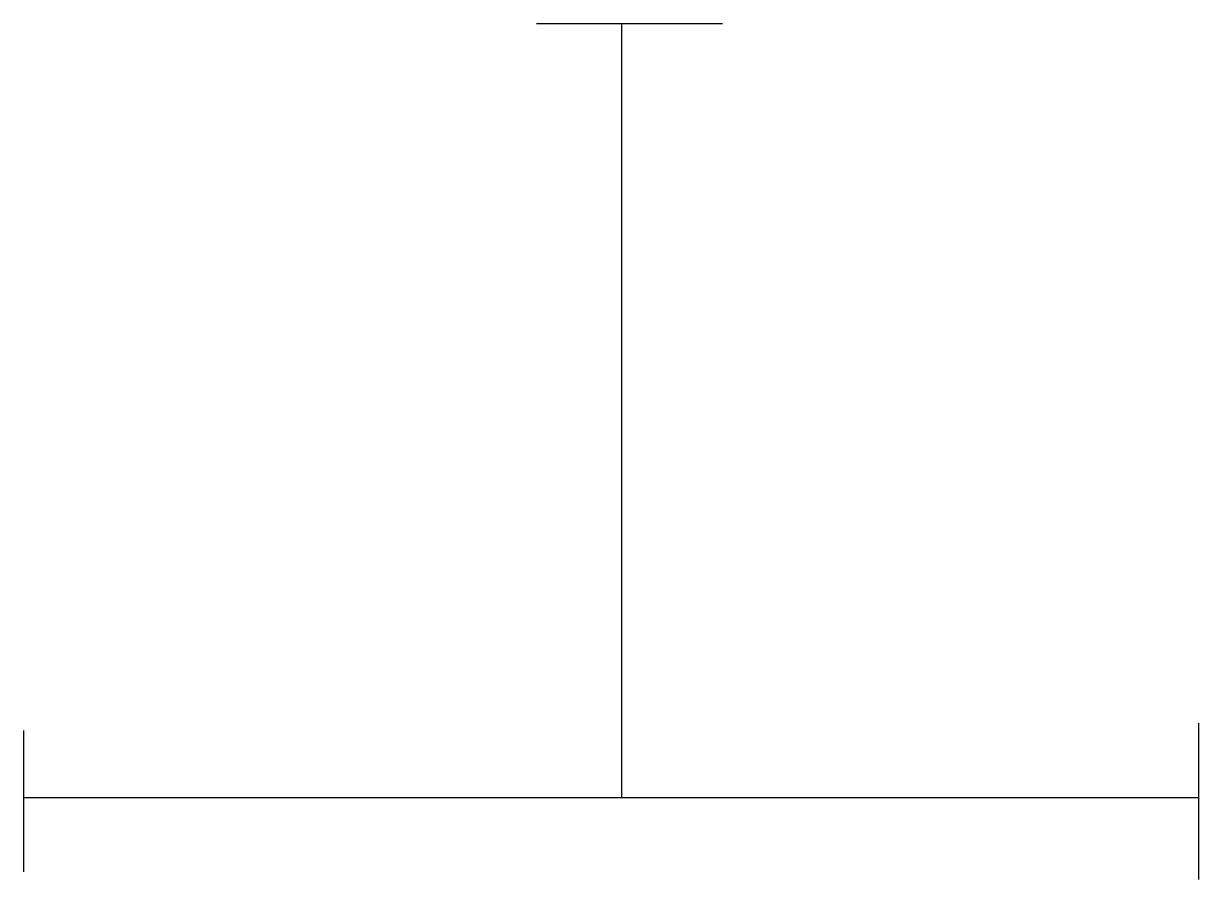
# Model space of a CAD drawing. Header units: metres. Extents: x 0 to 26.4, y -1.8 to 17.4.
import ezdxf

# ---------------------------------------------------------------- set-up
doc = ezdxf.new("R2010")
doc.units = ezdxf.units.M
doc.layers.add('003_THICK', color=7, linetype='Continuous')

msp = doc.modelspace()

# ---------------------------------------------------------------- linework, layer by layer
at = {"layer": '003_THICK'}
for points in [[(11.52, 17.37), (15.7, 17.37)], [(13.44, 0), (13.44, 17.37)], [(26.39, 1.67), (26.39, -1.84)], [(0, 1.5), (0, -1.67)], [(0, 0), (26.39, 0)]]:
    msp.add_lwpolyline(points, dxfattribs=at)

doc.saveas('drawing.dxf')
